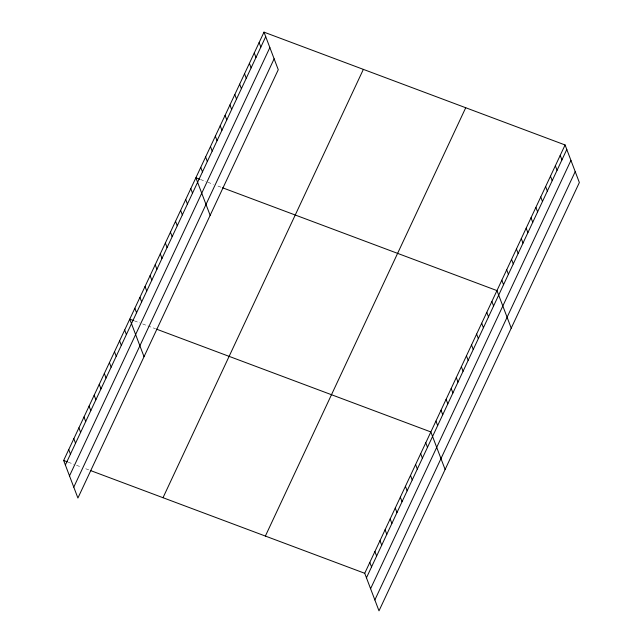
<?xml version="1.0" encoding="UTF-8"?>
<svg xmlns="http://www.w3.org/2000/svg" width="643" height="643" viewBox="0 0 643 643"><rect width="100%" height="100%" fill="white"/><g stroke="black" fill="none" stroke-linecap="round" stroke-linejoin="round"><path stroke-width="0.48" stroke-dasharray="3.21 2.41" d="M200.479 179.501L206.001 181.575M207.842 182.258L213.363 184.332M217.961 186.052L221.642 187.434M134.363 320.849L139.885 322.923M142.65 323.951L155.526 328.782M68.254 462.196L73.768 464.27M76.533 465.299L81.131 467.027M85.728 468.747L89.409 470.129"/><path stroke-width="0.96" d="M264 32.15L278.266 69.709L77.916 498.036L63.649 460.476L264 32.15L565.084 144.964L579.351 182.524L379 610.85L364.734 573.291L565.084 144.964M65.369 464.993L265.712 36.667M69.508 475.892L269.859 47.566M73.776 487.129L274.127 58.802M163.009 497.706L363.359 69.38M265.374 536.061L465.725 107.735M366.454 577.808L566.796 149.481M370.593 588.715L570.936 160.388M374.861 599.943L575.204 171.625M199.563 179.156L195.882 177.781L210.148 215.341M222.558 187.78L496.967 290.596L511.233 328.155M133.447 320.503L129.765 319.129L144.032 356.688M156.442 329.128L430.85 431.943L445.117 469.503M63.649 460.476L67.33 461.851M90.333 470.475L364.734 573.291M560.214 155.373L561.934 159.89M555.351 165.773L557.063 170.291M550.488 176.174L552.2 180.691M545.618 186.574L547.338 191.092M540.755 196.975L542.467 201.492M535.884 207.384L537.604 211.901M531.022 217.784L532.742 222.301M526.159 228.185L527.871 232.702M521.288 238.585L523.008 243.102M516.425 248.986L518.145 253.503M511.563 259.394L513.275 263.911M506.692 269.795L508.412 274.312M501.829 280.195L503.541 284.712M491.879 301.471L493.591 305.988M486.791 312.345L488.511 316.862M481.703 323.22L483.423 327.737M476.624 334.087L478.336 338.604M471.536 344.961L473.248 349.479M466.448 355.836L468.168 360.353M461.361 366.711L463.081 371.228M456.281 377.578L457.993 382.095M451.193 388.452L452.905 392.969M446.105 399.327L447.825 403.844M441.018 410.202L442.738 414.719M435.938 421.077L437.65 425.586M425.762 442.818L427.482 447.335M420.675 453.693L422.395 458.21M259.129 42.551L260.849 47.068M415.595 464.567L417.307 469.085M254.266 52.951L255.986 57.468M410.507 475.434L412.219 479.951M249.404 63.36L251.116 67.877M405.42 486.309L407.14 490.826M244.533 73.76L246.253 78.277M400.332 497.184L402.052 501.701M239.67 84.161L241.39 88.678M395.252 508.058L396.964 512.575M234.808 94.561L236.52 99.078M390.164 518.925L391.876 523.442M229.937 104.962L231.657 109.479M385.077 529.8L386.797 534.317M225.074 115.37L226.786 119.887M379.989 540.675L381.709 545.192M220.211 125.771L221.923 130.288M374.909 551.549L376.621 556.066M215.341 136.171L217.061 140.688M369.821 562.424L371.533 566.933M210.478 146.572L212.19 151.089M205.615 156.972L207.327 161.489M200.745 167.381L202.465 171.898M190.794 188.656L192.514 193.173M185.706 199.523L187.426 204.04M180.627 210.398L182.339 214.915M175.539 221.272L177.251 225.789M170.451 232.147L172.171 236.664M165.364 243.022L167.084 247.531M160.284 253.889L161.996 258.406M155.196 264.763L156.908 269.28M150.108 275.638L151.828 280.155M145.021 286.513L146.741 291.03M139.941 297.379L141.653 301.897M134.853 308.254L136.565 312.771M124.678 330.004L126.398 334.521M119.598 340.87L121.31 345.387M114.51 351.745L116.222 356.262M109.423 362.62L111.143 367.137M104.335 373.495L106.055 378.012M99.255 384.369L100.967 388.878M94.167 395.236L95.879 399.753M89.08 406.111L90.8 410.628M83.992 416.985L85.712 421.503M78.912 427.86L80.624 432.377M73.824 438.727L75.536 443.244M68.737 449.602L70.457 454.119"/></g></svg>
